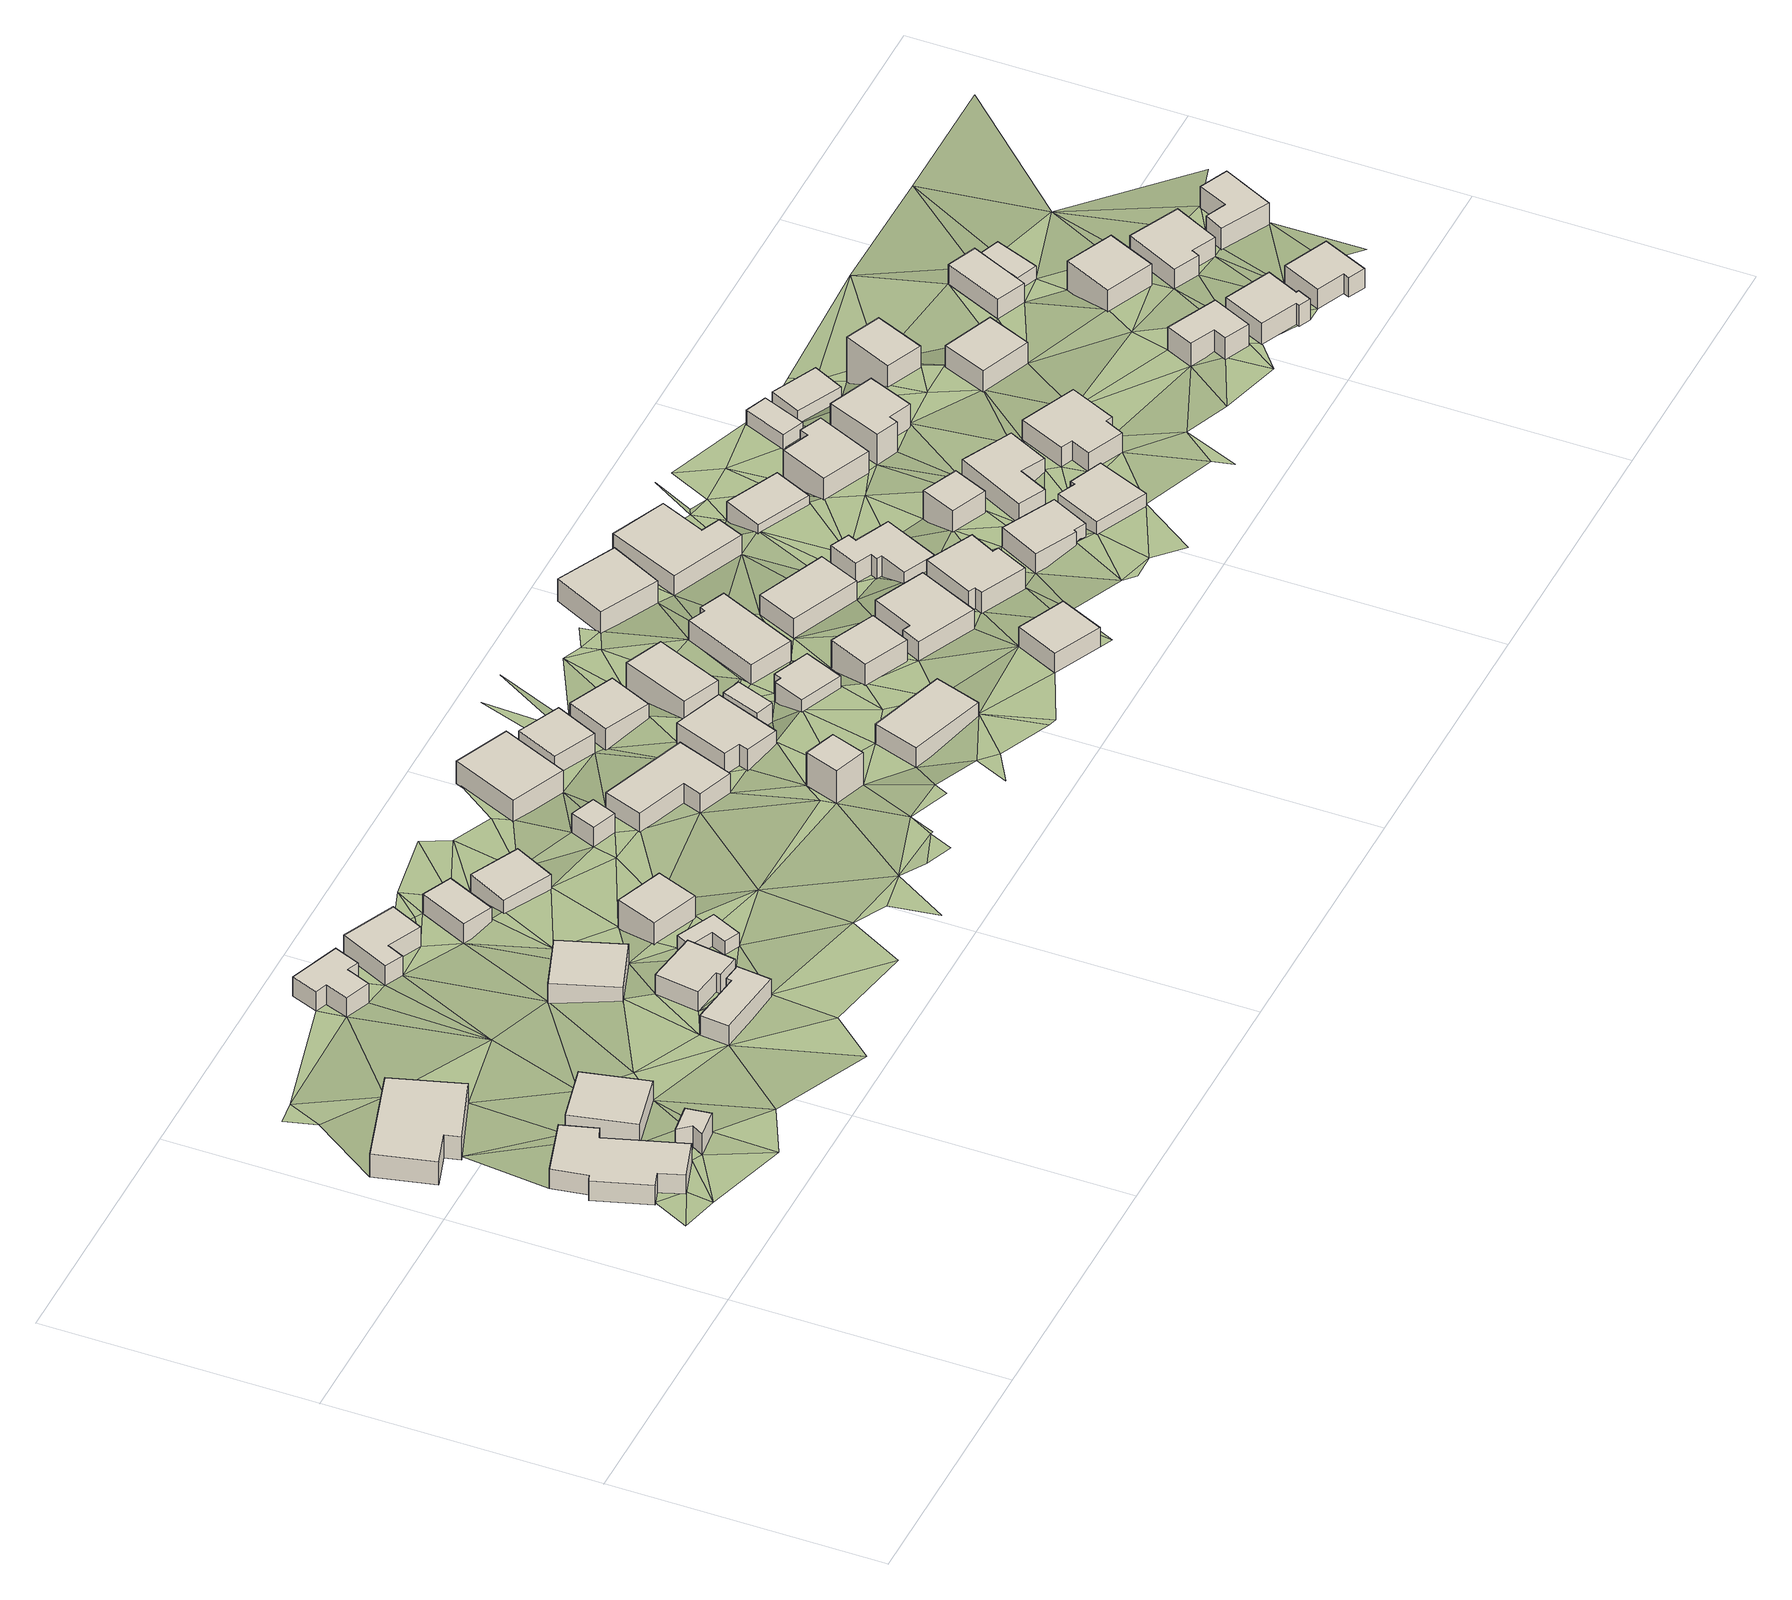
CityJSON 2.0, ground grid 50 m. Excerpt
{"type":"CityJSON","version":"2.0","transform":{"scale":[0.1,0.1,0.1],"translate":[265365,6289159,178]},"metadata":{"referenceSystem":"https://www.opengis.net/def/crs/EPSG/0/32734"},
"CityObjects":{
"building1":{"type":"Building","attributes":{"address":"3 Lord Caledon Street Mamre 7347 Cape Town","building":"house","building:levels":"1","building_height":4.1,"roof_height":189.48,"ground_height":185.38,"plus_code":"4FRWFFQF+GJ8"},"geometry":[{"type":"Solid","lod":"1","boundaries":[[[[0,1,2,3]],[[1,4,5,2]],[[4,6,7,5]],[[6,8,9,7]],[[8,10,11,9]],[[10,12,13,11]],[[12,14,15,13]],[[14,16,17,15]],[[16,18,19,17]],[[18,0,3,19]],[[3,2,5,7,9,11,13,15,17,19]],[[18,16,14,12,10,8,6,4,1,0]]]]}]},
"building2":{"type":"Building","attributes":{"address":"2 Lord Caledon Street Mamre 7347 Cape Town","building":"house","building:levels":"1","building_height":4.1,"roof_height":187.72,"ground_height":183.62,"plus_code":"4FRWFFQF+JJV"},"geometry":[{"type":"Solid","lod":"1","boundaries":[[[[20,21,22,23]],[[21,24,25,22]],[[24,26,27,25]],[[26,28,29,27]],[[28,30,31,29]],[[30,20,23,31]],[[23,22,25,27,29,31]],[[30,28,26,24,21,20]]]]}]},
"building3":{"type":"Building","attributes":{"address":"Lord Caledon Street Mamre 7347 Cape Town","building":"garage","building:levels":"1","building_height":4.1,"roof_height":190.25,"ground_height":186.15,"plus_code":"4FRWFFQF+FMW"},"geometry":[{"type":"Solid","lod":"1","boundaries":[[[[32,33,34,35]],[[33,36,37,34]],[[36,38,39,37]],[[38,40,41,39]],[[40,32,35,41]],[[35,34,37,39,41]],[[40,38,36,33,32]]]]}]},
"building4":{"type":"Building","attributes":{"address":"1 Lord Caledon Street Mamre 7347 Cape Town","building":"house","building:levels":"1","building_height":4.1,"roof_height":189.37,"ground_height":185.27,"plus_code":"4FRWFFQF+HM4"},"geometry":[{"type":"Solid","lod":"1","boundaries":[[[[42,43,44,45]],[[43,46,47,44]],[[46,48,49,47]],[[48,42,45,49]],[[45,44,47,49]],[[48,46,43,42]]]]}]},
"building5":{"type":"Building","attributes":{"address":"Mamre Cape Town","building":"house","building:levels":"1","building_height":4.1,"roof_height":189.15,"ground_height":185.05,"plus_code":"4FRWFFQF+GR7"},"geometry":[{"type":"Solid","lod":"1","boundaries":[[[[50,51,52,53]],[[51,54,55,52]],[[54,56,57,55]],[[56,58,59,57]],[[58,60,61,59]],[[60,50,53,61]],[[53,52,55,57,59,61]],[[60,58,56,54,51,50]]]]}]},
"building6":{"type":"Building","attributes":{"address":"58 Main Road Mamre 7347 Cape Town","building":"house","building:levels":"1","building_height":4.1,"roof_height":185.9,"ground_height":181.8,"plus_code":"4FRWFFQF+PQR"},"geometry":[{"type":"Solid","lod":"1","boundaries":[[[[62,63,64,65]],[[63,66,67,64]],[[66,68,69,67]],[[68,70,71,69]],[[70,72,73,71]],[[72,74,75,73]],[[74,76,77,75]],[[76,62,65,77]],[[65,64,67,69,71,73,75,77]],[[76,74,72,70,68,66,63,62]]]]}]},
"building7":{"type":"Building","attributes":{"address":"52 Main Road Mamre 7347 Cape Town","building":"house","building:levels":"1","building_height":4.1,"roof_height":189.15,"ground_height":185.05,"plus_code":"4FRWFFQF+HR5"},"geometry":[{"type":"Solid","lod":"1","boundaries":[[[[78,79,80,81]],[[79,82,83,80]],[[82,84,85,83]],[[84,86,87,85]],[[86,88,89,87]],[[88,78,81,89]],[[81,80,83,85,87,89]],[[88,86,84,82,79,78]]]]}]},
"building8":{"type":"Building","attributes":{"address":"54 Main Road Mamre 7347 Cape Town","building":"house","building:levels":"1","building_height":4.1,"roof_height":187.61,"ground_height":183.51,"plus_code":"4FRWFFQF+JR7"},"geometry":[{"type":"Solid","lod":"1","boundaries":[[[[90,91,92,93]],[[91,94,95,92]],[[94,96,97,95]],[[96,90,93,97]],[[93,92,95,97]],[[96,94,91,90]]]]}]},
"building9":{"type":"Building","attributes":{"address":"37 Liedeman Street Mamre 7347 Cape Town","building":"house","building:levels":"1","building_height":4.1,"roof_height":185.89,"ground_height":181.79,"plus_code":"4FRWFFQF+PRJ"},"geometry":[{"type":"Solid","lod":"1","boundaries":[[[[98,99,100,101]],[[99,102,103,100]],[[102,104,105,103]],[[104,106,107,105]],[[106,108,109,107]],[[108,98,101,109]],[[101,100,103,105,107,109]],[[108,106,104,102,99,98]]]]}]},
"building10":{"type":"Building","attributes":{"building":"cabin","building:levels":"1","building_height":2.8,"roof_height":187.85,"ground_height":185.05,"plus_code":"4FRWFFQF+HV5"},"geometry":[{"type":"Solid","lod":"1","boundaries":[[[[110,111,112,113]],[[111,114,115,112]],[[114,116,117,115]],[[116,118,119,117]],[[118,120,121,119]],[[120,110,113,121]],[[113,112,115,117,119,121]],[[120,118,116,114,111,110]]]]}]},
"building11":{"type":"Building","attributes":{"address":"36 Liedeman Street Mamre 7347 Cape Town","building":"house","building:levels":"1","building_height":4.1,"roof_height":185.89,"ground_height":181.79,"plus_code":"4FRWFFQF+PV2"},"geometry":[{"type":"Solid","lod":"1","boundaries":[[[[122,123,124,125]],[[123,126,127,124]],[[126,128,129,127]],[[128,122,125,129]],[[125,124,127,129]],[[128,126,123,122]]]]}]},
"building12":{"type":"Building","attributes":{"address":"Mamre Burial Society Association 4 Poskantoor Square Mamre 7347 Cape Town","building":"civic","building:levels":"1","amenity":"mortuary","building_height":4.1,"roof_height":189.15,"ground_height":185.05,"plus_code":"4FRWFFQF+HVX"},"geometry":[{"type":"Solid","lod":"1","boundaries":[[[[130,131,132,133]],[[131,134,135,132]],[[134,136,137,135]],[[136,130,133,137]],[[133,132,135,137]],[[136,134,131,130]]]]}]},
"building13":{"type":"Building","attributes":{"address":"35 Liedeman Street Mamre 7347 Cape Town","building":"house","building:levels":"1","building_height":4.1,"roof_height":185.89,"ground_height":181.79,"plus_code":"4FRWFFQF+MWJ"},"geometry":[{"type":"Solid","lod":"1","boundaries":[[[[138,139,140,141]],[[139,142,143,140]],[[142,144,145,143]],[[144,138,141,145]],[[141,140,143,145]],[[144,142,139,138]]]]}]},
"building14":{"type":"Building","attributes":{"address":"34 Liedeman Street Mamre 7347 Cape Town","building":"house","building:levels":"1","building_height":4.1,"roof_height":187.34,"ground_height":183.24,"plus_code":"4FRWFFQF+MX4"},"geometry":[{"type":"Solid","lod":"1","boundaries":[[[[146,147,148,149]],[[147,150,151,148]],[[150,152,153,151]],[[152,146,149,153]],[[149,148,151,153]],[[152,150,147,146]]]]}]},
"building15":{"type":"Building","attributes":{"address":"33 Liedeman Street Mamre 7347 Cape Town","building":"house","building:levels":"1","building_height":4.1,"roof_height":186.68,"ground_height":182.58,"plus_code":"4FRWFFQG+J2H"},"geometry":[{"type":"Solid","lod":"1","boundaries":[[[[154,155,156,157]],[[155,158,159,156]],[[158,160,161,159]],[[160,162,163,161]],[[162,164,165,163]],[[164,154,157,165]],[[157,156,159,161,163,165]],[[164,162,160,158,155,154]]]]}]},
"building16":{"type":"Building","attributes":{"address":"6 Kaap Street Mamre 7347 Cape Town","building":"house","building:levels":"1","building_height":4.1,"roof_height":185.65,"ground_height":181.55,"plus_code":"4FRWFFQG+P2C"},"geometry":[{"type":"Solid","lod":"1","boundaries":[[[[166,167,168,169]],[[167,170,171,168]],[[170,172,173,171]],[[172,166,169,173]],[[169,168,171,173]],[[172,170,167,166]]]]}]},
"building17":{"type":"Building","attributes":{"address":"2 Poskantoor Square Mamre 7347 Cape Town","building":"house","building:levels":"2","building_height":6.9,"roof_height":191.22,"ground_height":184.32,"plus_code":"4FRWFFQG+G3W"},"geometry":[{"type":"Solid","lod":"1","boundaries":[[[[174,175,176,177]],[[175,178,179,176]],[[178,180,181,179]],[[180,174,177,181]],[[177,176,179,181]],[[180,178,175,174]]]]}]},
"building18":{"type":"Building","attributes":{"address":"7 Kaap Street Mamre 7347 Cape Town","building":"house","building:levels":"1","building_height":4.1,"roof_height":185.1,"ground_height":181,"plus_code":"4FRWFFQG+P36"},"geometry":[{"type":"Solid","lod":"1","boundaries":[[[[182,183,184,185]],[[183,186,187,184]],[[186,188,189,187]],[[188,182,185,189]],[[185,184,187,189]],[[188,186,183,182]]]]}]},
"building19":{"type":"Building","attributes":{"address":"32 Liedeman Street Mamre 7347 Cape Town","building":"house","building:levels":"1","building_height":4.1,"roof_height":186.68,"ground_height":182.58,"plus_code":"4FRWFFQG+J4C"},"geometry":[{"type":"Solid","lod":"1","boundaries":[[[[190,191,192,193]],[[191,194,195,192]],[[194,196,197,195]],[[196,198,199,197]],[[198,200,201,199]],[[200,190,193,201]],[[193,192,195,197,199,201]],[[200,198,196,194,191,190]]]]}]},
"building20":{"type":"Building","attributes":{"address":"8 Kaap Street Mamre 7347 Cape Town","building":"house","building:levels":"1","building_height":4.1,"roof_height":185.1,"ground_height":181,"plus_code":"4FRWFFQG+M3X"},"geometry":[{"type":"Solid","lod":"1","boundaries":[[[[202,203,204,205]],[[203,206,207,204]],[[206,208,209,207]],[[208,202,205,209]],[[205,204,207,209]],[[208,206,203,202]]]]}]},
"building21":{"type":"Building","attributes":{"address":"25 Liedeman Street Mamre 7347 Cape Town","building":"house","building:levels":"1","building_height":4.1,"roof_height":188.11,"ground_height":184.01,"plus_code":"4FRWFFQG+G56"},"geometry":[{"type":"Solid","lod":"1","boundaries":[[[[210,211,212,213]],[[211,214,215,212]],[[214,216,217,215]],[[216,210,213,217]],[[213,212,215,217]],[[216,214,211,210]]]]}]},
"building22":{"type":"Building","attributes":{"address":"Liedeman Street Mamre 7347 Cape Town","building":"garage","building:levels":"1","building_height":4.1,"roof_height":186.14,"ground_height":182.04,"plus_code":"4FRWFFQG+J48"},"geometry":[{"type":"Solid","lod":"1","boundaries":[[[[218,219,220,221]],[[219,222,223,220]],[[222,224,225,223]],[[224,218,221,225]],[[221,220,223,225]],[[224,222,219,218]]]]}]},
"building23":{"type":"Building","attributes":{"address":"9 Kaap Street Mamre 7347 Cape Town","building":"house","building:levels":"1","building_height":4.1,"roof_height":186.14,"ground_height":182.04,"plus_code":"4FRWFFQG+M49"},"geometry":[{"type":"Solid","lod":"1","boundaries":[[[[226,227,228,229]],[[227,230,231,228]],[[230,232,233,231]],[[232,226,229,233]],[[229,228,231,233]],[[232,230,227,226]]]]}]},
"building24":{"type":"Building","attributes":{"address":"31 Liedeman Street Mamre 7347 Cape Town","building":"house","building:levels":"1","building_height":4.1,"roof_height":186.14,"ground_height":182.04,"plus_code":"4FRWFFQG+H5V"},"geometry":[{"type":"Solid","lod":"1","boundaries":[[[[234,235,236,237]],[[235,238,239,236]],[[238,240,241,239]],[[240,242,243,241]],[[242,244,245,243]],[[244,234,237,245]],[[237,236,239,241,243,245]],[[244,242,240,238,235,234]]]]}]},
"building25":{"type":"Building","attributes":{"address":"Liedeman Street Mamre 7347 Cape Town","building":"house","building:levels":"1","building_height":4.1,"roof_height":188.11,"ground_height":184.01,"plus_code":"4FRWFFQG+H67"},"geometry":[{"type":"Solid","lod":"1","boundaries":[[[[246,247,248,249]],[[247,250,251,248]],[[250,252,253,251]],[[252,246,249,253]],[[249,248,251,253]],[[252,250,247,246]]]]}]},
"building26":{"type":"Building","attributes":{"address":"10 Kaap Street Mamre 7347 Cape Town","building":"house","building:levels":"1","building_height":4.1,"roof_height":186.14,"ground_height":182.04,"plus_code":"4FRWFFQG+J6R"},"geometry":[{"type":"Solid","lod":"1","boundaries":[[[[254,255,256,257]],[[255,258,259,256]],[[258,260,261,259]],[[260,262,263,261]],[[262,264,265,263]],[[264,254,257,265]],[[257,256,259,261,263,265]],[[264,262,260,258,255,254]]]]}]},
"building27":{"type":"Building","attributes":{"address":"23 Liedeman Street Mamre 7347 Cape Town","building":"house","building:levels":"1","building_height":4.1,"roof_height":189.56,"ground_height":185.46,"plus_code":"4FRWFFQG+F77"},"geometry":[{"type":"Solid","lod":"1","boundaries":[[[[266,267,268,269]],[[267,270,271,268]],[[270,272,273,271]],[[272,266,269,273]],[[269,268,271,273]],[[272,270,267,266]]]]}]},
"building28":{"type":"Building","attributes":{"address":"28 Liedeman Street Mamre 7347 Cape Town","building":"house","building:levels":"1","building_height":4.1,"roof_height":188.09,"ground_height":183.99,"plus_code":"4FRWFFQG+G7R"},"geometry":[{"type":"Solid","lod":"1","boundaries":[[[[274,275,276,277]],[[275,278,279,276]],[[278,280,281,279]],[[280,282,283,281]],[[282,284,285,283]],[[284,274,277,285]],[[277,276,279,281,283,285]],[[284,282,280,278,275,274]]]]}]},
"building29":{"type":"Building","attributes":{"address":"11 Kaap Street Mamre 7347 Cape Town","building":"house","building:levels":"1","building_height":4.1,"roof_height":186.02,"ground_height":181.92,"plus_code":"4FRWFFQG+J7C"},"geometry":[{"type":"Solid","lod":"1","boundaries":[[[[286,287,288,289]],[[287,290,291,288]],[[290,292,293,291]],[[292,286,289,293]],[[289,288,291,293]],[[292,290,287,286]]]]}]},
"building30":{"type":"Building","attributes":{"address":"Mamre 7347 Cape Town","building":"house","building:levels":"1","building_height":4.1,"roof_height":184.04,"ground_height":179.94,"plus_code":"4FRWFFQG+P6P"},"geometry":[{"type":"Solid","lod":"1","boundaries":[[[[294,295,296,297]],[[295,298,299,296]],[[298,300,301,299]],[[300,294,297,301]],[[297,296,299,301]],[[300,298,295,294]]]]}]},
"building31":{"type":"Building","attributes":{"address":"26 Liedeman Street Mamre 7347 Cape Town","building":"house","building:levels":"1","building_height":4.1,"roof_height":188.09,"ground_height":183.99,"plus_code":"4FRWFFQG+G8V"},"geometry":[{"type":"Solid","lod":"1","boundaries":[[[[302,303,304,305]],[[303,306,307,304]],[[306,308,309,307]],[[308,310,311,309]],[[310,312,313,311]],[[312,314,315,313]],[[314,316,317,315]],[[316,302,305,317]],[[305,304,307,309,311,313,315,317]],[[316,314,312,310,308,306,303,302]]]]}]},
"building32":{"type":"Building","attributes":{"address":"12 Kaap Street Mamre 7347 Cape Town","building":"house","building:levels":"1","building_height":4.1,"roof_height":186.02,"ground_height":181.92,"plus_code":"4FRWFFQG+H8W"},"geometry":[{"type":"Solid","lod":"1","boundaries":[[[[318,319,320,321]],[[319,322,323,320]],[[322,324,325,323]],[[324,326,327,325]],[[326,328,329,327]],[[328,330,331,329]],[[330,332,333,331]],[[332,334,335,333]],[[334,336,337,335]],[[336,318,321,337]],[[321,320,323,325,327,329,331,333,335,337]],[[336,334,332,330,328,326,324,322,319,318]]]]}]},
"building33":{"type":"Building","attributes":{"address":"Mamre 7347 Cape Town","building":"house","building:levels":"1","building_height":4.1,"roof_height":183.36,"ground_height":179.26,"plus_code":"4FRWFFQG+P78"},"geometry":[{"type":"Solid","lod":"1","boundaries":[[[[338,339,340,341]],[[339,342,343,340]],[[342,344,345,343]],[[344,346,347,345]],[[346,348,349,347]],[[348,338,341,349]],[[341,340,343,345,347,349]],[[348,346,344,342,339,338]]]]}]},
"building34":{"type":"Building","attributes":{"address":"24 Liedeman Street Mamre 7347 Cape Town","building":"house","building:levels":"1","building_height":4.1,"roof_height":187.82,"ground_height":183.72,"plus_code":"4FRWFFQG+G98"},"geometry":[{"type":"Solid","lod":"1","boundaries":[[[[350,351,352,353]],[[351,354,355,352]],[[354,356,357,355]],[[356,358,359,357]],[[358,360,361,359]],[[360,350,353,361]],[[353,352,355,357,359,361]],[[360,358,356,354,351,350]]]]}]},
"building35":{"type":"Building","attributes":{"address":"Mamre 7347 Cape Town","building":"house","building:levels":"1","building_height":4.1,"roof_height":183.25,"ground_height":179.15,"plus_code":"4FRWFFQG+M9C"},"geometry":[{"type":"Solid","lod":"1","boundaries":[[[[362,363,364,365]],[[363,366,367,364]],[[366,368,369,367]],[[368,362,365,369]],[[365,364,367,369]],[[368,366,363,362]]]]}]},
"building36":{"type":"Building","attributes":{"address":"13 Kaap Street Mamre 7347 Cape Town","building":"house","building:levels":"1","building_height":4.1,"roof_height":187.82,"ground_height":183.72,"plus_code":"4FRWFFQG+H9H"},"geometry":[{"type":"Solid","lod":"1","boundaries":[[[[370,371,372,373]],[[371,374,375,372]],[[374,376,377,375]],[[376,370,373,377]],[[373,372,375,377]],[[376,374,371,370]]]]}]},
"building37":{"type":"Building","attributes":{"address":"22 Liedeman Street Mamre 7347 Cape Town","building":"house","building:levels":"1","building_height":4.1,"roof_height":187.82,"ground_height":183.72,"plus_code":"4FRWFFQG+FCV"},"geometry":[{"type":"Solid","lod":"1","boundaries":[[[[378,379,380,381]],[[379,382,383,380]],[[382,384,385,383]],[[384,386,387,385]],[[386,388,389,387]],[[388,378,381,389]],[[381,380,383,385,387,389]],[[388,386,384,382,379,378]]]]}]},
"building38":{"type":"Building","attributes":{"address":"14 Kaap Street Mamre 7347 Cape Town","building":"house","building:levels":"1","building_height":4.1,"roof_height":187.82,"ground_height":183.72,"plus_code":"4FRWFFQG+HC4"},"geometry":[{"type":"Solid","lod":"1","boundaries":[[[[390,391,392,393]],[[391,394,395,392]],[[394,396,397,395]],[[396,398,399,397]],[[398,400,401,399]],[[400,390,393,401]],[[393,392,395,397,399,401]],[[400,398,396,394,391,390]]]]}]},
"building39":{"type":"Building","attributes":{"address":"Mamre 7347 Cape Town","building":"house","building:levels":"1","building_height":4.1,"roof_height":185.78,"ground_height":181.68,"plus_code":"4FRWFFQG+MC6"},"geometry":[{"type":"Solid","lod":"1","boundaries":[[[[402,403,404,405]],[[403,406,407,404]],[[406,408,409,407]],[[408,410,411,409]],[[410,412,413,411]],[[412,402,405,413]],[[405,404,407,409,411,413]],[[412,410,408,406,403,402]]]]}]},
"building40":{"type":"Building","attributes":{"address":"15 Kaap Street Mamre 7347 Cape Town","building":"house","building:levels":"1","building_height":4.1,"roof_height":189.63,"ground_height":185.53,"plus_code":"4FRWFFQG+GFP"},"geometry":[{"type":"Solid","lod":"1","boundaries":[[[[414,415,416,417]],[[415,418,419,416]],[[418,420,421,419]],[[420,422,423,421]],[[422,424,425,423]],[[424,426,427,425]],[[426,428,429,427]],[[428,414,417,429]],[[417,416,419,421,423,425,427,429]],[[428,426,424,422,420,418,415,414]]]]}]},
"building41":{"type":"Building","attributes":{"address":"Mamre 7347 Cape Town","building":"house","building:levels":"1","building_height":4.1,"roof_height":188.11,"ground_height":184.01,"plus_code":"4FRWFFQG+JCX"},"geometry":[{"type":"Solid","lod":"1","boundaries":[[[[430,431,432,433]],[[431,434,435,432]],[[434,436,437,435]],[[436,438,439,437]],[[438,440,441,439]],[[440,430,433,441]],[[433,432,435,437,439,441]],[[440,438,436,434,431,430]]]]}]},
"building42":{"type":"Building","attributes":{"building":"cabin","building:levels":"1","building_height":2.8,"roof_height":181.95,"ground_height":179.15,"plus_code":"4FRWFFQG+PC5"},"geometry":[{"type":"Solid","lod":"1","boundaries":[[[[442,443,444,445]],[[443,446,447,444]],[[446,448,449,447]],[[448,442,445,449]],[[445,444,447,449]],[[448,446,443,442]]]]}]},
"building43":{"type":"Building","attributes":{"building":"cabin","building:levels":"1","building_height":2.8,"roof_height":181.5,"ground_height":178.7,"plus_code":"4FRWFFQG+MFW"},"geometry":[{"type":"Solid","lod":"1","boundaries":[[[[450,451,452,453]],[[451,454,455,452]],[[454,456,457,455]],[[456,450,453,457]],[[453,452,455,457]],[[456,454,451,450]]]]}]},
"building44":{"type":"Building","attributes":{"building":"house","building:levels":"1","building_height":4.1,"roof_height":188.11,"ground_height":184.01,"plus_code":"4FRWFFQG+MG7"},"geometry":[{"type":"Solid","lod":"1","boundaries":[[[[458,459,460,461]],[[459,462,463,460]],[[462,464,465,463]],[[464,458,461,465]],[[461,460,463,465]],[[464,462,459,458]]]]}]},
"building45":{"type":"Building","attributes":{"address":"Mamre 7347 Cape Town","building":"house","building:levels":"1","building_height":4.1,"roof_height":188.11,"ground_height":184.01,"plus_code":"4FRWFFQG+JG5"},"geometry":[{"type":"Solid","lod":"1","boundaries":[[[[466,467,468,469]],[[467,470,471,468]],[[470,472,473,471]],[[472,466,469,473]],[[469,468,471,473]],[[472,470,467,466]]]]}]},
"building46":{"type":"Building","attributes":{"address":"16 Kaap Street Mamre 7347 Cape Town","building":"yes","building:levels":"1","building_height":4.1,"roof_height":190.54,"ground_height":186.44,"plus_code":"4FRWFFQG+FJJ"},"geometry":[{"type":"Solid","lod":"1","boundaries":[[[[474,475,476,477]],[[475,478,479,476]],[[478,480,481,479]],[[480,482,483,481]],[[482,484,485,483]],[[484,474,477,485]],[[477,476,479,481,483,485]],[[484,482,480,478,475,474]]]]}]},
"building47":{"type":"Building","attributes":{"address":"17 Kaap Street Mamre 7347 Cape Town","building":"house","building:levels":"1","building_height":4.1,"roof_height":190.54,"ground_height":186.44,"plus_code":"4FRWFFQG+FJ9"},"geometry":[{"type":"Solid","lod":"1","boundaries":[[[[486,487,488,489]],[[487,490,491,488]],[[490,492,493,491]],[[492,494,495,493]],[[494,496,497,495]],[[496,498,499,497]],[[498,500,501,499]],[[500,486,489,501]],[[489,488,491,493,495,497,499,501]],[[500,498,496,494,492,490,487,486]]]]}]},
"building48":{"type":"Building","attributes":{"address":"Mamre 7347 Cape Town","building":"house","building:levels":"1","building_height":4.1,"roof_height":187.69,"ground_height":183.59,"plus_code":"4FRWFFQG+JJM"},"geometry":[{"type":"Solid","lod":"1","boundaries":[[[[502,503,504,505]],[[503,506,507,504]],[[506,508,509,507]],[[508,502,505,509]],[[505,504,507,509]],[[508,506,503,502]]]]}]},
"building49":{"type":"Building","attributes":{"address":"Mamre 7347 Cape Town","building":"house","building:levels":"1","building_height":4.1,"roof_height":189.83,"ground_height":185.73,"plus_code":"4FRWFFQG+HJ9"},"geometry":[{"type":"Solid","lod":"1","boundaries":[[[[510,511,512,513]],[[511,514,515,512]],[[514,516,517,515]],[[516,510,513,517]],[[513,512,515,517]],[[516,514,511,510]]]]}]},
"building50":{"type":"Building","attributes":{"building":"cabin","building:levels":"1","building_height":2.8,"roof_height":186.39,"ground_height":183.59,"plus_code":"4FRWFFQG+JJH"},"geometry":[{"type":"Solid","lod":"1","boundaries":[[[[518,519,520,521]],[[519,522,523,520]],[[522,524,525,523]],[[524,518,521,525]],[[521,520,523,525]],[[524,522,519,518]]]]}]},
"building51":{"type":"Building","attributes":{"address":"18 Kaap Street Mamre 7347 Cape Town","building":"house","building:levels":"1","building_height":4.1,"roof_height":190.18,"ground_height":186.08,"plus_code":"4FRWFFQG+CMX"},"geometry":[{"type":"Solid","lod":"1","boundaries":[[[[526,527,528,529]],[[527,530,531,528]],[[530,532,533,531]],[[532,534,535,533]],[[534,536,537,535]],[[536,526,529,537]],[[529,528,531,533,535,537]],[[536,534,532,530,527,526]]]]}]},
"building52":{"type":"Building","attributes":{"address":"Mamre 7347 Cape Town","building":"house","building:levels":"1","building_height":4.1,"roof_height":189.13,"ground_height":185.03,"plus_code":"4FRWFFQG+GMQ"},"geometry":[{"type":"Solid","lod":"1","boundaries":[[[[538,539,540,541]],[[539,542,543,540]],[[542,544,545,543]],[[544,546,547,545]],[[546,548,549,547]],[[548,538,541,549]],[[541,540,543,545,547,549]],[[548,546,544,542,539,538]]]]}]},
"building53":{"type":"Building","attributes":{"address":"21 Mamre 7347 Cape Town","building":"house","building:levels":"1","building_height":4.1,"roof_height":189.13,"ground_height":185.03,"plus_code":"4FRWFFQG+GP9"},"geometry":[{"type":"Solid","lod":"1","boundaries":[[[[550,551,552,553]],[[551,554,555,552]],[[554,556,557,555]],[[556,558,559,557]],[[558,560,561,559]],[[560,550,553,561]],[[553,552,555,557,559,561]],[[560,558,556,554,551,550]]]]}]},
"terrain1":{"type":"TINRelief","geometry":[{"type":"CompositeSurface","lod":"1","boundaries":[[[562,563,564]],[[565,563,562]],[[564,563,566]],[[563,565,567]],[[567,565,32]],[[4,1,568]],[[565,569,32]],[[567,38,18]],[[32,40,567]],[[0,18,570]],[[38,570,18]],[[38,567,40]],[[1,571,568]],[[1,0,571]],[[571,0,570]],[[569,572,32]],[[21,573,574]],[[575,570,38]],[[568,571,576]],[[572,569,577]],[[578,574,579]],[[575,43,570]],[[575,572,43]],[[579,574,573]],[[576,571,46]],[[577,43,572]],[[43,580,46]],[[581,573,576]],[[576,46,581]],[[579,573,62]],[[577,60,43]],[[43,60,580]],[[60,577,582]],[[573,581,62]],[[46,580,583]],[[62,74,579]],[[46,583,581]],[[58,580,60]],[[584,580,58]],[[60,582,585]],[[63,62,581]],[[583,580,584]],[[74,62,76]],[[581,98,63]],[[585,586,60]],[[58,78,88]],[[58,56,78]],[[99,581,583]],[[88,584,58]],[[581,99,98]],[[66,63,68]],[[56,54,78]],[[98,68,63]],[[82,78,54]],[[82,79,78]],[[51,82,54]],[[90,584,88]],[[98,108,68]],[[587,586,585]],[[51,586,84]],[[84,82,51]],[[122,99,583]],[[90,88,86]],[[122,583,91]],[[84,586,588]],[[102,99,104]],[[86,84,589]],[[590,589,84]],[[122,104,99]],[[90,591,91]],[[90,86,592]],[[590,84,588]],[[589,592,86]],[[91,591,122]],[[586,587,593]],[[592,594,90]],[[595,589,590]],[[588,586,593]],[[596,591,90]],[[596,90,594]],[[122,591,597]],[[104,122,128]],[[106,104,598]],[[592,599,594]],[[600,597,591]],[[128,598,104]],[[592,120,599]],[[591,596,601]],[[601,600,591]],[[598,602,106]],[[120,588,603]],[[598,128,602]],[[603,588,593]],[[604,597,600]],[[599,120,603]],[[126,597,604]],[[126,602,128]],[[603,134,599]],[[605,593,606]],[[134,607,596]],[[607,601,596]],[[605,603,593]],[[605,606,608]],[[126,609,602]],[[126,604,610]],[[610,604,142]],[[146,142,601]],[[601,607,146]],[[610,609,126]],[[158,134,603]],[[611,607,134]],[[142,146,152]],[[603,605,180]],[[605,612,613]],[[146,607,147]],[[142,614,610]],[[158,611,134]],[[615,142,152]],[[607,611,147]],[[614,142,615]],[[612,616,613]],[[613,617,605]],[[158,603,618]],[[619,147,611]],[[603,180,618]],[[617,180,605]],[[147,619,150]],[[613,620,617]],[[152,150,167]],[[152,167,615]],[[158,155,611]],[[614,615,621]],[[619,167,150]],[[160,158,618]],[[180,617,174]],[[617,622,623]],[[180,178,618]],[[174,617,623]],[[160,618,178]],[[167,619,183]],[[160,178,624]],[[182,170,167]],[[183,619,162]],[[182,167,183]],[[160,624,625]],[[160,625,162]],[[623,216,174]],[[170,182,188]],[[626,625,624]],[[624,178,627]],[[623,628,216]],[[178,175,627]],[[174,214,175]],[[629,162,625]],[[174,216,214]],[[630,628,631]],[[162,632,183]],[[632,162,629]],[[186,633,188]],[[183,632,634]],[[216,628,635]],[[175,636,627]],[[637,632,629]],[[636,175,214]],[[634,186,183]],[[635,628,630]],[[638,633,186]],[[218,627,219]],[[637,629,639]],[[627,218,198]],[[639,629,198]],[[636,219,627]],[[635,630,640]],[[214,641,636]],[[198,218,224]],[[634,642,186]],[[198,643,639]],[[635,640,644]],[[641,214,211]],[[637,639,232]],[[244,219,636]],[[198,224,643]],[[244,222,219]],[[232,203,637]],[[222,643,224]],[[636,641,645]],[[634,203,646]],[[240,222,244]],[[635,644,270]],[[244,242,240]],[[211,647,641]],[[643,222,648]],[[645,641,647]],[[240,649,222]],[[648,222,649]],[[203,232,646]],[[648,230,643]],[[211,635,267]],[[252,645,647]],[[211,284,647]],[[650,649,240]],[[267,635,270]],[[645,252,238]],[[238,650,240]],[[232,230,651]],[[649,652,648]],[[651,646,232]],[[647,284,653]],[[284,211,267]],[[230,648,652]],[[650,238,252]],[[646,651,654]],[[652,651,230]],[[284,282,653]],[[650,252,290]],[[653,282,655]],[[651,656,654]],[[655,290,252]],[[651,652,656]],[[280,655,282]],[[267,274,284]],[[657,654,656]],[[658,652,659]],[[290,287,650]],[[278,655,280]],[[290,655,278]],[[287,255,650]],[[266,272,660]],[[656,652,295]],[[652,658,295]],[[274,267,661]],[[266,661,267]],[[292,290,278]],[[660,662,266]],[[255,338,658]],[[663,274,661]],[[658,338,295]],[[275,274,663]],[[663,661,664]],[[661,266,665]],[[666,292,278]],[[662,665,266]],[[275,666,278]],[[255,287,339]],[[275,663,667]],[[668,287,286]],[[295,338,298]],[[338,255,339]],[[666,275,667]],[[292,666,669]],[[668,339,287]],[[662,351,665]],[[292,670,286]],[[670,292,669]],[[351,662,671]],[[666,667,672]],[[673,669,666]],[[348,298,338]],[[670,669,674]],[[675,286,670]],[[668,286,339]],[[303,665,351]],[[308,672,667]],[[671,676,677]],[[306,303,308]],[[678,351,671]],[[679,286,675]],[[303,351,350]],[[339,286,679]],[[350,308,303]],[[675,680,679]],[[677,681,671]],[[682,672,308]],[[683,330,680]],[[678,671,681]],[[682,330,672]],[[350,682,308]],[[342,339,679]],[[356,678,684]],[[344,342,685]],[[681,684,678]],[[346,344,685]],[[680,686,679]],[[350,687,682]],[[679,368,342]],[[677,688,689]],[[680,330,690]],[[687,350,391]],[[330,682,376]],[[685,342,691]],[[689,681,677]],[[350,360,391]],[[691,342,368]],[[378,684,681]],[[692,682,687]],[[680,693,686]],[[692,687,391]],[[684,378,360]],[[693,680,690]],[[690,330,376]],[[391,360,394]],[[368,694,691]],[[691,694,695]],[[378,394,360]],[[691,695,696]],[[692,391,390]],[[694,368,366]],[[394,378,386]],[[690,376,697]],[[388,386,378]],[[686,693,366]],[[390,697,692]],[[394,386,698]],[[693,690,699]],[[394,698,396]],[[366,693,412]],[[700,694,366]],[[697,430,690]],[[701,694,700]],[[702,420,386]],[[390,430,697]],[[386,415,698]],[[415,386,420]],[[430,699,690]],[[700,366,412]],[[689,422,702]],[[689,703,422]],[[420,418,415]],[[420,702,422]],[[431,430,390]],[[704,408,412]],[[414,698,415]],[[700,412,705]],[[705,412,408]],[[699,430,440]],[[698,414,706]],[[701,700,707]],[[708,390,706]],[[390,708,431]],[[440,709,699]],[[703,710,711]],[[705,408,709]],[[711,422,703]],[[700,705,707]],[[712,431,708]],[[426,424,422]],[[422,711,426]],[[709,713,705]],[[440,713,709]],[[706,414,714]],[[450,713,440]],[[714,708,706]],[[440,715,450]],[[450,446,713]],[[428,714,414]],[[715,708,716]],[[446,456,707]],[[426,711,478]],[[708,714,716]],[[446,450,456]],[[451,450,715]],[[426,478,428]],[[717,715,716]],[[715,717,451]],[[718,478,711]],[[717,716,719]],[[467,714,428]],[[716,714,720]],[[459,451,717]],[[720,719,716]],[[456,454,721]],[[454,451,459]],[[428,478,475]],[[718,722,478]],[[718,723,722]],[[428,724,467]],[[719,720,458]],[[458,454,459]],[[724,428,475]],[[725,478,722]],[[458,720,470]],[[722,723,726]],[[723,727,726]],[[467,502,470]],[[454,728,721]],[[729,467,724]],[[728,454,458]],[[474,724,475]],[[726,727,730]],[[502,467,503]],[[508,458,470]],[[467,729,503]],[[730,474,726]],[[727,731,732]],[[508,470,502]],[[544,724,474]],[[729,724,733]],[[728,458,508]],[[474,730,544]],[[492,526,494]],[[516,503,729]],[[724,544,733]],[[498,496,494]],[[536,494,526]],[[518,503,519]],[[516,519,503]],[[498,546,730]],[[546,544,730]],[[518,506,503]],[[536,498,494]],[[728,508,506]],[[506,518,524]],[[516,734,519]],[[542,733,544]],[[536,538,498]],[[546,498,538]],[[524,522,506]],[[542,734,733]],[[538,548,546]],[[536,735,538]],[[736,519,734]],[[736,522,519]],[[536,534,737]],[[728,506,738]],[[735,536,737]],[[734,542,736]],[[739,538,735]],[[738,506,522]],[[539,538,739]],[[737,534,740]],[[539,736,542]],[[539,739,741]],[[736,738,522]],[[741,739,742]],[[741,736,539]],[[743,736,741]],[[736,744,738]]]}]}
},
"vertices":[
[194,310,74],[175,375,74],[175,375,115],[194,310,115],[68,344,74],[68,344,115],[79,279,74],[79,279,115],[66,274,74],[66,274,115],[99,171,74],[99,171,115],[127,180,74],[127,180,115],[143,136,74],[143,136,115],[218,159,74],[218,159,115],[172,302,74],[172,302,115],
[190,687,48],[6,633,48],[6,633,97],[190,687,97],[32,523,48],[32,523,97],[97,543,48],[97,543,97],[104,514,48],[104,514,97],[230,558,48],[230,558,97],
[238,149,79],[293,156,79],[293,156,122],[238,149,122],[287,201,79],[287,201,122],[232,194,79],[232,194,122],[251,172,79],[251,172,122],
[229,255,73],[337,279,73],[337,279,114],[229,255,114],[310,399,73],[310,399,114],[202,375,73],[202,375,114],
[648,207,71],[655,270,71],[655,270,112],[648,207,112],[620,274,71],[620,274,112],[619,264,71],[619,264,112],[519,276,71],[519,276,112],[513,223,71],[513,223,112],
[367,831,38],[414,813,38],[414,813,79],[367,831,79],[432,858,38],[432,858,79],[454,849,38],[454,849,79],[473,897,38],[473,897,79],[380,932,38],[380,932,79],[361,882,38],[361,882,79],[383,874,38],[383,874,79],
[571,302,71],[627,294,71],[627,294,112],[571,302,112],[626,286,71],[626,286,112],[670,280,71],[670,280,112],[683,369,71],[683,369,112],[583,383,71],[583,383,112],
[653,460,55],[614,575,55],[614,575,96],[653,460,96],[511,540,55],[511,540,96],[551,425,55],[551,425,96],
[464,806,38],[498,790,38],[498,790,79],[464,806,79],[513,822,38],[513,822,79],[576,792,38],[576,792,79],[605,853,38],[605,853,79],[508,898,38],[508,898,79],
[702,396,69],[688,367,69],[688,367,98],[702,396,98],[731,347,69],[731,347,98],[719,320,69],[719,320,98],[748,307,69],[748,307,98],[774,363,69],[774,363,98],
[611,732,38],[666,707,38],[666,707,79],[611,732,79],[707,797,38],[707,797,79],[653,822,38],[653,822,79],
[701,436,52],[789,402,52],[789,402,112],[701,436,112],[818,478,52],[818,478,112],[730,512,52],[730,512,112],
[691,696,36],[780,652,36],[780,652,79],[691,696,79],[818,727,36],[818,727,79],[729,771,36],[729,771,79],
[900,629,52],[946,612,52],[946,612,93],[900,629,93],[964,658,52],[964,658,93],[918,676,52],[918,676,93],
[968,578,46],[1065,543,46],[1065,543,87],[968,578,87],[1052,508,46],[1052,508,87],[1118,484,46],[1118,484,87],[1157,589,46],[1157,589,87],[994,649,46],[994,649,87],
[927,783,30],[1028,739,30],[1028,739,77],[927,783,77],[1081,862,30],[1081,862,77],[980,906,30],[980,906,77],
[1203,287,63],[1225,350,63],[1225,350,132],[1203,287,132],[1166,371,63],[1166,371,132],[1144,308,63],[1144,308,132],
[1061,768,30],[1139,732,30],[1139,732,71],[1061,768,71],[1175,811,30],[1175,811,71],[1096,847,30],[1096,847,71],
[1160,512,40],[1190,500,40],[1190,500,87],[1160,512,87],[1184,482,40],[1184,482,87],[1245,459,40],[1245,459,87],[1291,580,40],[1291,580,87],[1199,614,40],[1199,614,87],
[1241,681,19],[1277,761,19],[1277,761,71],[1241,681,71],[1193,799,19],[1193,799,71],[1156,720,19],[1156,720,71],
[1425,181,60],[1453,266,60],[1453,266,101],[1425,181,101],[1309,312,60],[1309,312,101],[1281,228,60],[1281,228,101],
[1279,507,40],[1313,495,40],[1313,495,81],[1279,507,81],[1339,566,40],[1339,566,81],[1305,578,40],[1305,578,81],
[1259,627,19],[1329,597,19],[1329,597,81],[1259,627,81],[1381,721,19],[1381,721,81],[1310,751,19],[1310,751,81],
[1338,454,40],[1418,421,40],[1418,421,81],[1338,454,81],[1448,493,40],[1448,493,81],[1380,521,40],[1380,521,81],[1375,507,40],[1375,507,81],[1362,512,40],[1362,512,81],
[1439,387,40],[1522,349,40],[1522,349,101],[1439,387,101],[1556,424,40],[1556,424,101],[1473,461,40],[1473,461,101],
[1466,529,39],[1532,676,39],[1532,676,81],[1466,529,81],[1484,697,39],[1484,697,81],[1479,687,39],[1479,687,81],[1447,701,39],[1447,701,81],[1386,564,39],[1386,564,81],
[1695,150,75],[1607,190,75],[1607,190,116],[1695,150,116],[1570,110,75],[1570,110,116],[1658,69,75],[1658,69,116],
[1634,280,60],[1686,393,60],[1686,393,101],[1634,280,101],[1592,436,60],[1592,436,101],[1556,359,60],[1556,359,101],[1542,366,60],[1542,366,101],[1525,330,60],[1525,330,101],
[1680,568,39],[1552,622,39],[1552,622,80],[1680,568,80],[1519,547,39],[1519,547,80],[1647,492,39],[1647,492,80],
[1432,849,13],[1540,796,13],[1540,796,60],[1432,849,60],[1588,893,13],[1588,893,60],[1480,946,13],[1480,946,60],
[1762,246,57],[1791,306,57],[1791,306,101],[1762,246,101],[1780,311,57],[1780,311,101],[1804,358,57],[1804,358,101],[1717,400,57],[1717,400,101],[1672,306,57],[1672,306,101],[1685,300,57],[1685,300,101],[1678,286,57],[1678,286,101],
[1686,511,37],[1716,497,37],[1716,497,80],[1686,511,80],[1710,485,37],[1710,485,80],[1720,480,37],[1720,480,80],[1696,430,37],[1696,430,80],[1756,403,37],[1756,403,80],[1803,505,37],[1803,505,80],[1739,534,37],[1739,534,80],[1746,550,37],[1746,550,80],[1711,566,37],[1711,566,80],
[1568,779,13],[1705,720,13],[1705,720,54],[1568,779,54],[1726,769,13],[1726,769,54],[1691,784,13],[1691,784,54],[1727,868,13],[1727,868,54],[1625,912,13],[1625,912,54],
[1843,322,57],[1804,246,57],[1804,246,98],[1843,322,98],[1881,208,57],[1881,208,98],[1884,213,57],[1884,213,98],[1906,202,57],[1906,202,98],[1941,273,57],[1941,273,98],
[1741,707,12],[1841,661,12],[1841,661,52],[1741,707,52],[1873,731,12],[1873,731,52],[1774,777,12],[1774,777,52],
[1849,412,37],[1915,383,37],[1915,383,98],[1849,412,98],[1943,447,37],[1943,447,98],[1877,476,37],[1877,476,98],
[1956,273,57],[1917,188,57],[1917,188,98],[1956,273,98],[2014,143,57],[2014,143,98],[2054,241,57],[2054,241,98],[1992,267,57],[1992,267,98],[1989,258,57],[1989,258,98],
[1972,449,57],[1907,321,57],[1907,321,98],[1972,449,98],[1957,296,57],[1957,296,98],[1984,350,57],[1984,350,98],[2028,328,57],[2028,328,98],[2065,403,57],[2065,403,98],
[1861,644,12],[1952,604,12],[1952,604,78],[1861,644,78],[1998,709,12],[1998,709,78],[1957,727,12],[1957,727,78],[1950,711,12],[1950,711,78],[1900,732,12],[1900,732,78],
[2082,391,75],[2044,306,75],[2044,306,116],[2082,391,116],[2067,296,75],[2067,296,116],[2050,260,75],[2050,260,116],[2117,230,75],[2117,230,116],[2134,266,75],[2134,266,116],[2147,261,75],[2147,261,116],[2185,346,75],[2185,346,116],
[1971,598,37],[2013,581,37],[2013,581,101],[1971,598,101],[2020,597,37],[2020,597,101],[2062,579,37],[2062,579,101],[2096,663,37],[2096,663,101],[2012,698,37],[2012,698,101],
[1977,766,7],[2018,749,7],[2018,749,39],[1977,766,39],[2050,829,7],[2050,829,39],[2010,845,7],[2010,845,39],
[2045,770,7],[2128,730,7],[2128,730,35],[2045,770,35],[2156,787,7],[2156,787,35],[2072,827,7],[2072,827,35],
[2239,712,7],[2174,740,7],[2174,740,101],[2239,712,101],[2135,651,7],[2135,651,101],[2201,622,7],[2201,622,101],
[2185,505,56],[2279,467,56],[2279,467,101],[2185,505,101],[2312,548,56],[2312,548,101],[2218,586,56],[2218,586,101],
[2471,221,77],[2378,264,77],[2378,264,125],[2471,221,125],[2355,214,77],[2355,214,125],[2402,193,77],[2402,193,125],[2390,168,77],[2390,168,125],[2437,147,77],[2437,147,125],
[2447,129,81],[2515,98,81],[2515,98,125],[2447,129,125],[2512,91,81],[2512,91,125],[2534,81,81],[2534,81,125],[2546,107,81],[2546,107,125],[2541,109,81],[2541,109,125],[2569,169,81],[2569,169,125],[2483,208,81],[2483,208,125],
[2362,556,56],[2416,533,56],[2416,533,97],[2362,556,97],[2464,641,56],[2464,641,97],[2410,664,56],[2410,664,97],
[2431,393,56],[2519,354,56],[2519,354,118],[2431,393,118],[2559,443,56],[2559,443,118],[2472,482,56],[2472,482,118],
[2438,554,56],[2477,539,56],[2477,539,84],[2438,554,84],[2508,620,56],[2508,620,84],[2469,635,56],[2469,635,84],
[2564,81,81],[2616,58,81],[2616,58,122],[2564,81,122],[2611,47,81],[2611,47,122],[2642,33,81],[2642,33,122],[2680,117,81],[2680,117,122],[2597,154,81],[2597,154,122],
[2629,290,70],[2670,374,70],[2670,374,111],[2629,290,111],[2578,418,70],[2578,418,111],[2529,319,70],[2529,319,111],[2577,296,70],[2577,296,111],[2584,311,70],[2584,311,111],
[2788,339,56],[2735,363,56],[2735,363,111],[2788,339,111],[2710,308,56],[2710,308,111],[2672,325,56],[2672,325,111],[2653,290,56],[2653,290,111],[2742,244,56],[2742,244,111],
[65,103,79],[143,136,79],[99,171,79],[136,85,79],[127,180,79],[218,159,79],[104,514,56],[289,37,82],[229,255,74],[202,375,74],[293,156,82],[190,687,56],[109,767,33],[287,201,82],[230,558,56],[387,85,81],[93,825,33],[136,830,33],[387,335,73],[387,585,58],[569,4,79],[511,540,58],[551,425,71],[638,85,79],[648,207,79],[805,52,82],[748,307,71],[688,367,71],[719,320,71],[638,585,55],[702,396,71],[861,155,82],[701,436,71],[731,347,71],[730,512,55],[666,707,55],[638,830,38],[789,402,69],[691,696,55],[780,652,52],[685,880,38],[889,335,69],[729,771,38],[998,135,82],[922,123,82],[889,585,52],[935,32,82],[816,901,36],[841,851,36],[968,578,52],[1048,108,79],[1118,131,79],[916,817,36],[927,783,36],[1099,88,79],[1144,178,79],[1140,335,63],[994,649,52],[1123,130,79],[980,906,36],[1221,148,79],[1232,173,79],[1184,482,46],[1160,512,46],[1190,500,46],[1245,459,63],[1317,137,77],[1199,614,46],[1347,109,77],[1289,74,77],[1156,720,30],[1140,830,30],[1193,799,30],[1425,181,77],[1338,454,60],[1241,681,46],[1181,950,30],[1259,627,46],[1445,65,77],[1391,335,60],[1268,954,19],[1329,597,40],[1461,61,77],[1418,421,60],[1346,878,19],[1439,387,60],[1391,585,40],[1386,564,40],[1466,529,40],[1391,830,19],[1447,701,40],[1522,349,60],[1383,862,19],[1556,424,60],[1432,849,19],[1426,884,19],[1484,697,40],[1479,687,40],[1682,58,75],[1678,286,60],[1724,148,75],[1672,306,60],[1685,300,60],[1762,246,60],[1696,430,60],[1717,400,60],[1642,585,39],[1710,485,39],[1686,511,39],[1824,103,75],[1756,403,60],[1720,480,39],[1716,497,39],[1711,566,39],[1845,84,75],[1893,85,75],[1881,208,75],[1741,707,39],[1746,550,39],[1917,188,75],[1849,412,57],[1739,534,39],[1906,202,75],[1723,854,13],[1841,661,37],[1893,335,57],[1942,38,75],[2014,143,75],[1893,585,37],[1762,835,13],[1915,383,57],[1861,644,37],[1809,826,12],[1776,842,12],[1814,920,12],[1943,447,57],[2028,328,75],[1952,604,37],[1893,830,11],[1847,905,12],[2054,241,75],[2144,85,84],[1950,711,37],[1977,766,12],[2065,403,75],[2010,845,12],[2062,579,60],[1998,709,37],[2152,47,84],[2195,151,84],[2020,597,60],[2018,749,12],[2185,505,60],[2096,663,60],[2144,585,60],[2135,651,60],[2279,117,84],[2201,622,60],[2218,586,60],[2144,830,7],[2390,168,84],[2395,85,84],[2395,335,77],[2402,193,84],[2437,147,84],[2447,129,84],[2395,830,29],[2431,393,77],[2483,208,84],[2512,91,84],[2515,98,84],[2519,354,77],[2559,443,70],[2653,290,70],[2646,585,51],[2742,244,70],[2646,830,23],[2672,325,70],[2731,68,81],[2735,363,70],[2710,308,70],[2839,394,56],[2897,830,20]
]}
